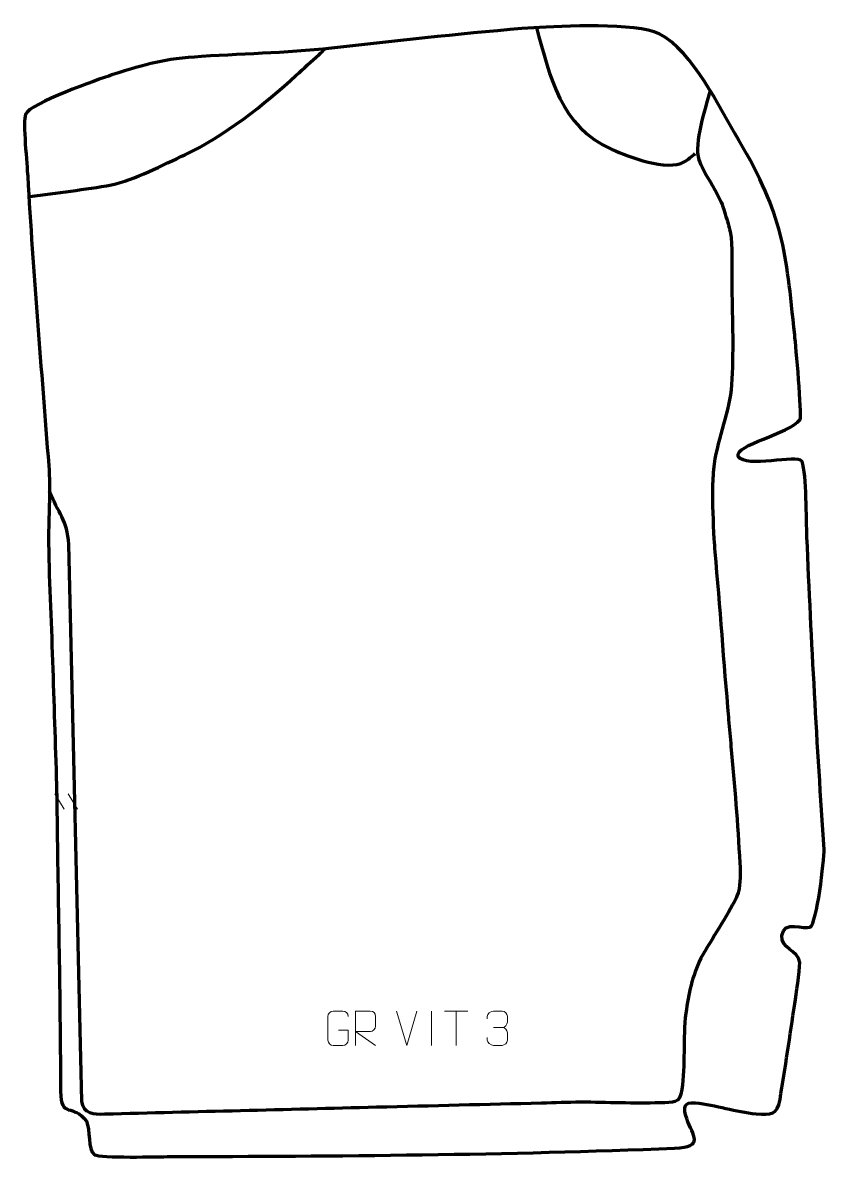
# Model space of a CAD drawing. Header units: millimetres. Extents: x -580 to 5, y -26 to 802.
import ezdxf

# ---------------------------------------------------------------- set-up
doc = ezdxf.new("R2010")
doc.units = ezdxf.units.MM
doc.header["$MEASUREMENT"] = 0
doc.layers.add('layer 2', color=7, linetype='Continuous')
doc.layers.add('layer 3', color=7, linetype='Continuous')

msp = doc.modelspace()

# ---------------------------------------------------------------- linework, layer by layer
at = {"layer": 'layer 2', "color": 140, "lineweight": 158}
for points, knots in [([(-205.2135, 798.293), (-195.0473, 761.9493), (-188.17, 726.3616), (-150.1157, 709.395), (-150.1157, 709.395), (-138.0786, 704.0282), (-109.7016, 693.369), (-97.5878, 700.2859), (-97.5878, 700.2859), (-94.886, 701.8286), (-91.8775, 704.4847), (-89.4088, 706.4597)], [0, 0, 0, 0, 0.25, 0.25, 0.25, 0.25, 0.5, 0.5, 0.5, 0.5, 1, 1, 1, 1]), ([(-574.3255, 675.0409), (-554.6801, 677.8541), (-534.2262, 680.1324), (-514.7687, 683.5855), (-514.7687, 683.5855), (-498.4636, 686.9819), (-476.9687, 698.3611), (-461.3626, 705.573), (-461.3626, 705.573), (-433.0277, 718.6671), (-403.1866, 742.4627), (-380.1676, 763.493), (-380.1676, 763.493), (-374.6486, 768.5353), (-369.1681, 773.6154), (-363.6252, 778.6323), (-363.6252, 778.6323), (-362.1283, 779.9842), (-360.6315, 781.3362), (-359.1348, 782.6883)], [0, 0, 0, 0, 0.16666667, 0.16666667, 0.16666667, 0.16666667, 0.33333333, 0.33333333, 0.33333333, 0.33333333, 0.5, 0.5, 0.5, 0.5, 0.66666667, 0.66666667, 0.66666667, 0.66666667, 1, 1, 1, 1]), ([(-78.6441, 752.5071), (-81.8149, 740.0906), (-90.8541, 713.6158), (-86.7949, 701.9109), (-86.7949, 701.9109), (-83.4984, 692.4053), (-74.982, 681.3364), (-70.5786, 670.972), (-70.5786, 670.972), (-68.8075, 666.3517), (-67.4147, 661.5775), (-65.9982, 656.8389), (-65.9982, 656.8389), (-64.8031, 652.8543), (-63.8467, 649.2509), (-63.2181, 645.1307), (-63.2181, 645.1307), (-62.2319, 634.0609), (-62.9843, 619.7704), (-62.7799, 608.1577), (-62.7799, 608.1577), (-62.3824, 585.5818), (-61.4424, 560.3265), (-63.0238, 537.9522), (-63.0238, 537.9522), (-64.4215, 518.1779), (-72.8624, 500.0012), (-75.6385, 480.072), (-75.6385, 480.072), (-76.3749, 474.4271), (-76.6866, 468.9767), (-76.8418, 463.2923), (-76.8418, 463.2923), (-76.9884, 450.7122), (-76.5417, 438.1604), (-75.8591, 425.6011), (-75.8591, 425.6011), (-75.6637, 422.4446), (-75.4212, 419.3075), (-75.1537, 416.1566), (-75.1537, 416.1566), (-71.6317, 375.8739), (-68.7402, 335.5426), (-65.2434, 295.2591), (-65.2434, 295.2591), (-65.2434, 295.2591), (-65.1139, 293.7672), (-65.1139, 293.7672), (-65.1139, 293.7672), (-64.5488, 287.291), (-63.9768, 280.8155), (-63.3993, 274.3404), (-63.3993, 274.3404), (-60.8691, 246.0028), (-58.5013, 217.692), (-56.9487, 189.2802), (-56.9487, 189.2802), (-56.5445, 181.7983), (-56.3612, 175.0051), (-58.0515, 167.6399), (-58.0515, 167.6399), (-61.3314, 158.253), (-75.197, 137.2773), (-80.932, 127.5406), (-80.932, 127.5406), (-82.4394, 124.9814), (-83.8851, 122.4272), (-85.312, 119.8225), (-85.312, 119.8225), (-91.784, 106.5502), (-94.3798, 94.4308), (-96.3046, 79.863), (-96.3046, 79.863), (-98.5373, 61.5686), (-96.633, 41.7195), (-99.2077, 24.2258), (-99.2077, 24.2258), (-100.7771, 13.5628), (-105.2565, 14.8322), (-115.0023, 14.5403), (-115.0023, 14.5403), (-134.2948, 13.8844), (-153.593, 14.8217), (-172.8845, 14.9704), (-172.8845, 14.9704), (-182.4003, 14.7315), (-191.9161, 14.4927), (-201.432, 14.2538), (-201.432, 14.2538), (-241.4986, 13.248), (-281.5652, 12.2422), (-321.6318, 11.2364), (-321.6318, 11.2364), (-387.7325, 9.5718), (-453.8336, 7.8232), (-519.9352, 6.1485), (-519.9352, 6.1485), (-527.7811, 5.9498), (-535.3439, 5.8811), (-536.571, 15.7076)], [0, 0, 0, 0, 0.03846154, 0.03846154, 0.03846154, 0.03846154, 0.07692308, 0.07692308, 0.07692308, 0.07692308, 0.11538462, 0.11538462, 0.11538462, 0.11538462, 0.15384615, 0.15384615, 0.15384615, 0.15384615, 0.19230769, 0.19230769, 0.19230769, 0.19230769, 0.23076923, 0.23076923, 0.23076923, 0.23076923, 0.26923077, 0.26923077, 0.26923077, 0.26923077, 0.30769231, 0.30769231, 0.30769231, 0.30769231, 0.34615385, 0.34615385, 0.34615385, 0.34615385, 0.38461538, 0.38461538, 0.38461538, 0.38461538, 0.42307692, 0.42307692, 0.42307692, 0.42307692, 0.46153846, 0.46153846, 0.46153846, 0.46153846, 0.5, 0.5, 0.5, 0.5, 0.53846154, 0.53846154, 0.53846154, 0.53846154, 0.57692308, 0.57692308, 0.57692308, 0.57692308, 0.61538462, 0.61538462, 0.61538462, 0.61538462, 0.65384615, 0.65384615, 0.65384615, 0.65384615, 0.69230769, 0.69230769, 0.69230769, 0.69230769, 0.73076923, 0.73076923, 0.73076923, 0.73076923, 0.76923077, 0.76923077, 0.76923077, 0.76923077, 0.80769231, 0.80769231, 0.80769231, 0.80769231, 0.84615385, 0.84615385, 0.84615385, 0.84615385, 0.88461538, 0.88461538, 0.88461538, 0.88461538, 0.92307692, 0.92307692, 0.92307692, 0.92307692, 1, 1, 1, 1])]:
    msp.add_open_spline(points, degree=3, knots=knots, dxfattribs=at)
for points in [[(-546.0506, 421.5691), (-546.7198, 439.2697), (-553.9084, 444.2551), (-560.0064, 460.2649)], [(-536.571, 15.7076), (-536.571, 15.7076), (-546.0506, 421.5691), (-546.0506, 421.5691)]]:
    msp.add_open_spline(points, degree=3, dxfattribs=at)
at = {"layer": 'layer 2', "color": 250, "lineweight": 9}
for points in [[(-556.1923, 239.7302), (-556.1923, 239.7302), (-549.412, 228.4642), (-549.412, 228.4642)], [(-546.4696, 239.7302), (-546.4696, 239.7302), (-539.6893, 228.4642), (-539.6893, 228.4642)], [(-299.7278, 56.3527), (-299.7278, 56.3527), (-307.0496, 81.3063), (-307.0496, 81.3063)], [(-292.4059, 81.3063), (-292.4059, 81.3063), (-299.7277, 56.3527), (-299.7277, 56.3527)], [(-281.7277, 81.3166), (-281.7277, 81.3166), (-281.7277, 56.3425), (-281.7277, 56.3425)], [(-272.2213, 81.2828), (-272.2213, 81.2828), (-255.2341, 81.2828), (-255.2341, 81.2828)], [(-263.7275, 56.3528), (-263.7275, 56.3528), (-263.7275, 81.3063), (-263.7275, 81.3063)], [(-236.3826, 69.3768), (-236.3826, 69.3768), (-230.1862, 69.3768), (-230.1862, 69.3768)]]:
    msp.add_open_spline(points, degree=3, dxfattribs=at)
for points, knots in [([(-349.4728, 67.3385), (-349.4728, 67.3385), (-342.3047, 67.3385), (-342.3047, 67.3385), (-342.3047, 67.3385), (-342.3047, 67.3385), (-342.3047, 60.1704), (-342.3047, 60.1704), (-342.3047, 60.1704), (-342.4444, 57.847), (-344.1216, 56.3674), (-346.2694, 56.3566), (-346.2694, 56.3566), (-348.6012, 56.357), (-350.9332, 56.357), (-353.2647, 56.3566), (-353.2647, 56.3566), (-355.1896, 56.2512), (-357.1618, 58.1357), (-357.1506, 60.153), (-357.1506, 60.153), (-357.1502, 65.9231), (-357.1502, 71.6928), (-357.1506, 77.4621), (-357.1506, 77.4621), (-357.1464, 79.6002), (-355.3996, 81.3194), (-353.2473, 81.306), (-353.2473, 81.306), (-350.9216, 81.306), (-348.5955, 81.306), (-346.2694, 81.306), (-346.2694, 81.306), (-344.3227, 81.3414), (-342.3313, 79.8499), (-342.3047, 77.4122)], [0, 0, 0, 0, 0.1, 0.1, 0.1, 0.1, 0.2, 0.2, 0.2, 0.2, 0.3, 0.3, 0.3, 0.3, 0.4, 0.4, 0.4, 0.4, 0.5, 0.5, 0.5, 0.5, 0.6, 0.6, 0.6, 0.6, 0.7, 0.7, 0.7, 0.7, 0.8, 0.8, 0.8, 0.8, 1, 1, 1, 1]), ([(-337.0598, 56.3528), (-337.0598, 56.3528), (-337.0598, 81.3063), (-337.0598, 81.3063), (-337.0598, 81.3063), (-333.465, 81.3063), (-329.8695, 81.3063), (-326.2743, 81.3063), (-326.2743, 81.3063), (-323.949, 81.2686), (-322.3917, 79.7786), (-322.3958, 77.4122), (-322.3958, 77.4122), (-322.3962, 75.3767), (-322.3962, 72.3173), (-322.3958, 70.2813), (-322.3958, 70.2813), (-322.4023, 68.4058), (-324.2146, 66.464), (-326.2241, 66.4449), (-326.2241, 66.4449), (-326.2241, 66.4449), (-337.0598, 66.4449), (-337.0598, 66.4449), (-337.0598, 66.4449), (-337.0598, 66.4449), (-322.4051, 56.3528), (-322.4051, 56.3528)], [0, 0, 0, 0, 0.125, 0.125, 0.125, 0.125, 0.25, 0.25, 0.25, 0.25, 0.375, 0.375, 0.375, 0.375, 0.5, 0.5, 0.5, 0.5, 0.625, 0.625, 0.625, 0.625, 0.75, 0.75, 0.75, 0.75, 1, 1, 1, 1]), ([(-241.0923, 75.622), (-241.0923, 75.622), (-241.0923, 77.4792), (-241.0923, 77.4792), (-241.0923, 77.4792), (-241.1066, 79.2211), (-238.4421, 81.3392), (-236.383, 81.3165), (-236.383, 81.3165), (-234.3189, 81.3165), (-232.2549, 81.3165), (-230.1912, 81.3165), (-230.1912, 81.3165), (-227.9967, 81.3253), (-226.3984, 79.4785), (-226.354, 77.5664), (-226.354, 77.5664), (-226.3544, 76.1313), (-226.3544, 74.6962), (-226.354, 73.2607), (-226.354, 73.2607), (-226.4026, 71.6072), (-228.0052, 69.3772), (-230.2035, 69.3872), (-230.2035, 69.3872), (-227.9998, 69.376), (-226.3918, 67.5728), (-226.3378, 65.5133), (-226.3378, 65.5133), (-226.3382, 63.7286), (-226.3382, 61.9439), (-226.3378, 60.1588), (-226.3378, 60.1588), (-226.3277, 58.0974), (-228.3826, 56.3343), (-230.2035, 56.3424), (-230.2035, 56.3424), (-232.2688, 56.3427), (-234.334, 56.3427), (-236.3996, 56.3424), (-236.3996, 56.3424), (-238.5682, 56.3539), (-241.0992, 58.7541), (-241.1178, 60.2159), (-241.1178, 60.2159), (-241.1178, 60.2159), (-241.1178, 62.1245), (-241.1178, 62.1245)], [0, 0, 0, 0, 0.07692308, 0.07692308, 0.07692308, 0.07692308, 0.15384615, 0.15384615, 0.15384615, 0.15384615, 0.23076923, 0.23076923, 0.23076923, 0.23076923, 0.30769231, 0.30769231, 0.30769231, 0.30769231, 0.38461538, 0.38461538, 0.38461538, 0.38461538, 0.46153846, 0.46153846, 0.46153846, 0.46153846, 0.53846154, 0.53846154, 0.53846154, 0.53846154, 0.61538462, 0.61538462, 0.61538462, 0.61538462, 0.69230769, 0.69230769, 0.69230769, 0.69230769, 0.76923077, 0.76923077, 0.76923077, 0.76923077, 0.84615385, 0.84615385, 0.84615385, 0.84615385, 1, 1, 1, 1])]:
    msp.add_open_spline(points, degree=3, knots=knots, dxfattribs=at)
at = {"layer": 'layer 3', "color": 242, "lineweight": 158}
msp.add_open_spline([(-554.9319, 246.314), (-555.894, 276.3147), (-556.8562, 306.3155), (-557.8183, 336.3162), (-557.8183, 336.3162), (-558.8058, 366.5676), (-560.6528, 397.733), (-560.6829, 427.8991), (-560.6829, 427.8991), (-560.5675, 445.7045), (-559.2558, 460.9234), (-560.6192, 479.0017), (-560.6192, 479.0017), (-565.969, 549.3408), (-571.9129, 619.4057), (-575.9115, 689.8591), (-575.9115, 689.8591), (-576.3574, 697.7149), (-579.5555, 730.0215), (-577.5407, 735.0211), (-577.5407, 735.0211), (-574.2112, 743.2827), (-524.3296, 760.4938), (-514.6113, 763.7113), (-514.6113, 763.7113), (-487.9975, 772.2631), (-477.5425, 775.2098), (-449.1708, 777.1814), (-449.1708, 777.1814), (-415.0033, 779.356), (-382.2536, 779.8367), (-348.0522, 783.8871), (-348.0522, 783.8871), (-301.5333, 789.3191), (-253.7836, 794.4817), (-207.1201, 798.184), (-207.1201, 798.184), (-186.5685, 799.3818), (-132.811, 801.7986), (-115.6339, 793.7367), (-115.6339, 793.7367), (-90.7567, 780.2269), (-72.0894, 740.3496), (-57.616, 716.1275), (-57.616, 716.1275), (-25.1227, 660.5032), (-23.5538, 636.7718), (-16.9567, 574.1958), (-16.9567, 574.1958), (-16.1453, 566.083), (-11.5978, 516.4126), (-12.9933, 512.6621), (-12.9933, 512.6621), (-21.3869, 501.6493), (-60.6925, 494.3647), (-58.2893, 485.5853), (-58.2893, 485.5853), (-51.9989, 476.5215), (-15.5594, 487.6311), (-11.5387, 482.0375), (-11.5387, 482.0375), (-8.2522, 472.2361), (-8.6317, 439.5346), (-8.0652, 426.7893), (-8.0652, 426.7893), (-4.8177, 350.6046), (-0.6681, 275.3392), (4.4631, 199.2421), (4.4631, 199.2421), (4.5856, 191.7473), (-0.814, 145.0929), (-5.6874, 142.5982), (-5.6874, 142.5982), (-9.875, 140.4546), (-24.9259, 148.1821), (-26.3584, 136.421), (-26.3584, 136.421), (-27.496, 127.0805), (-14.3917, 125.677), (-13.3152, 116.8648), (-13.3152, 116.8648), (-13.2153, 109.8114), (-15.916, 93.9357), (-16.974, 86.5734), (-16.974, 86.5734), (-20.3149, 63.5223), (-23.8885, 39.8502), (-27.6827, 16.882), (-27.6827, 16.882), (-29.5525, 5.5632), (-34.1267, 5.5956), (-45.0647, 6.5301), (-45.0647, 6.5301), (-60.0285, 7.8086), (-74.1982, 13.0219), (-89.352, 14.5915), (-89.352, 14.5915), (-98.1874, 15.1778), (-98.294, 11.0619), (-95.5802, 2.9672), (-95.5802, 2.9672), (-91.3307, -9.708), (-82.0582, -17.553), (-104.5874, -18.5112), (-104.5874, -18.5112), (-225.3833, -23.6504), (-351.2853, -24.2952), (-472.3194, -24.7083), (-472.3194, -24.7083), (-480.3885, -24.7765), (-523.3213, -25.9326), (-527.2419, -23.322), (-527.2419, -23.322), (-532.3524, -19.919), (-530.1163, -4.8611), (-533.1476, 1.0395), (-533.1476, 1.0395), (-542.7796, 14.5977), (-551.944, 2.7008), (-552.0003, 22.8744), (-552.0003, 22.8744), (-552.1773, 86.3136), (-553.5235, 149.8717), (-554.4499, 213.3169), (-554.4499, 213.3169), (-554.6106, 224.3159), (-554.7713, 235.315), (-554.9319, 246.314)], degree=3, knots=[0, 0, 0, 0, 0.03030303, 0.03030303, 0.03030303, 0.03030303, 0.06060606, 0.06060606, 0.06060606, 0.06060606, 0.09090909, 0.09090909, 0.09090909, 0.09090909, 0.12121212, 0.12121212, 0.12121212, 0.12121212, 0.15151515, 0.15151515, 0.15151515, 0.15151515, 0.18181818, 0.18181818, 0.18181818, 0.18181818, 0.21212121, 0.21212121, 0.21212121, 0.21212121, 0.24242424, 0.24242424, 0.24242424, 0.24242424, 0.27272727, 0.27272727, 0.27272727, 0.27272727, 0.3030303, 0.3030303, 0.3030303, 0.3030303, 0.33333333, 0.33333333, 0.33333333, 0.33333333, 0.36363636, 0.36363636, 0.36363636, 0.36363636, 0.39393939, 0.39393939, 0.39393939, 0.39393939, 0.42424242, 0.42424242, 0.42424242, 0.42424242, 0.45454545, 0.45454545, 0.45454545, 0.45454545, 0.48484848, 0.48484848, 0.48484848, 0.48484848, 0.51515152, 0.51515152, 0.51515152, 0.51515152, 0.54545455, 0.54545455, 0.54545455, 0.54545455, 0.57575758, 0.57575758, 0.57575758, 0.57575758, 0.60606061, 0.60606061, 0.60606061, 0.60606061, 0.63636364, 0.63636364, 0.63636364, 0.63636364, 0.66666667, 0.66666667, 0.66666667, 0.66666667, 0.6969697, 0.6969697, 0.6969697, 0.6969697, 0.72727273, 0.72727273, 0.72727273, 0.72727273, 0.75757576, 0.75757576, 0.75757576, 0.75757576, 0.78787879, 0.78787879, 0.78787879, 0.78787879, 0.81818182, 0.81818182, 0.81818182, 0.81818182, 0.84848485, 0.84848485, 0.84848485, 0.84848485, 0.87878788, 0.87878788, 0.87878788, 0.87878788, 0.90909091, 0.90909091, 0.90909091, 0.90909091, 0.93939394, 0.93939394, 0.93939394, 0.93939394, 1, 1, 1, 1], dxfattribs=at)

doc.saveas('drawing.dxf')
